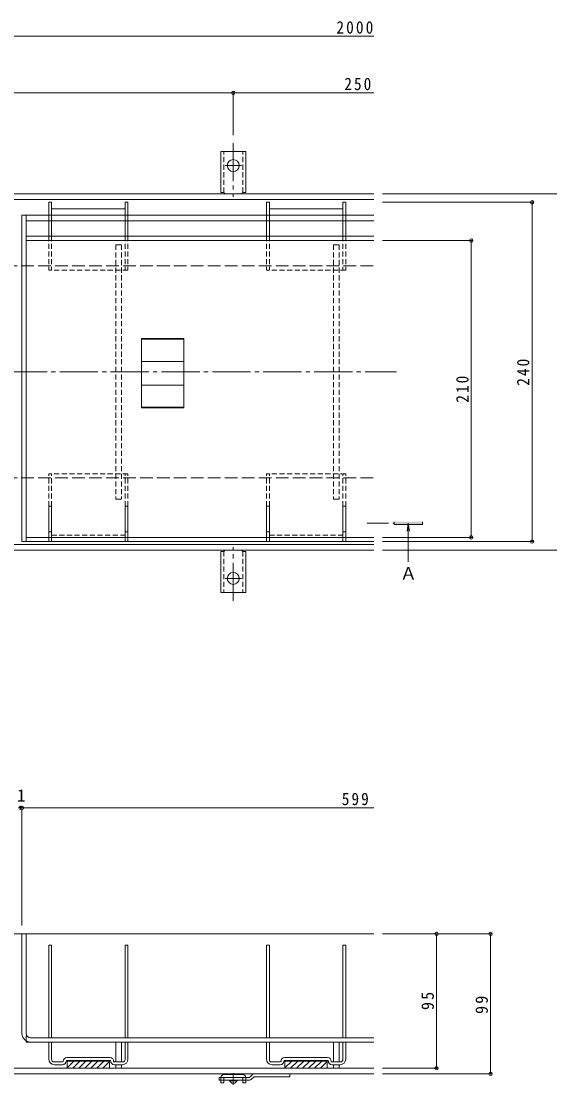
# Model space of a CAD drawing. Units: millimetres at full size, sheet at 1:3. Extents: x -1046 to 1175, y -824 to 816.
# Drawn here: x -321 to 53, y -470 to 282 of the extents above; entities that cross this region are included whole.
import ezdxf
from ezdxf.enums import TextEntityAlignment as Align

# ---------------------------------------------------------------- set-up
doc = ezdxf.new("R2010")
doc.units = ezdxf.units.MM
doc.header["$LTSCALE"] = 3
doc.header["$PDMODE"] = 32
doc.header["$PDSIZE"] = 2.4
for name, pattern in [('CHAIN1', [8, 5, -1, 1, -1]), ('CHAIN2', [12, 9, -1, 1, -1]), ('DASHED1', [1.8, 1.2, -0.6]), ('DASHED2', [3, 2, -1]), ('DASHED3', [4, 3, -1])]:
    doc.linetypes.add(name, pattern=pattern)
for name, color, linetype, lineweight in [('4-0', 7, 'CHAIN2', 9), ('4-1', 2, 'Continuous', 9), ('4-2', 3, 'Continuous', 9), ('4-3', 4, 'Continuous', 9), ('4-4', 7, 'Continuous', 9), ('4-5', 7, 'Continuous', 9), ('4-9', 5, 'Continuous', 9), ('4-A', 6, 'Continuous', 9)]:
    doc.layers.add(name, color=color, linetype=linetype, lineweight=lineweight)
doc.styles.add('ＭＳ ゴシック', font='')
doc.styles.get('ＭＳ ゴシック').set_extended_font_data('MS Gothic')

msp = doc.modelspace()

# ---------------------------------------------------------------- linework, layer by layer
at = {"layer": '4-0'}
msp.add_line((-941.66, 34.401), (-55.359, 34.401), dxfattribs=at)
at = {"layer": '4-1', "linetype": 'CHAIN2'}
for p, q in [((-170.896, 196.348), (-170.896, 158.236)), ((-170.896, 180.401), (-176.672, 180.401)), ((-170.896, 180.401), (-165.12, 180.401)), ((-170.896, -127.547), (-170.896, -89.434)), ((-170.896, -111.599), (-176.672, -111.599)), ((-170.896, -111.599), (-165.12, -111.599))]:
    msp.add_line(p, q, dxfattribs=at)
at = {"layer": '4-1'}
for p, q in [((-170.896, 190.401), (-179.646, 190.401)), ((-179.646, 161.401), (-179.646, 190.401)), ((-170.896, 190.401), (-162.146, 190.401)), ((-162.146, 161.401), (-162.146, 190.401)), ((-920.896, 160.401), (-71.396, 160.401)), ((-179.646, 161.401), (-178.396, 161.401)), ((-162.146, 161.401), (-163.396, 161.401)), ((-920.896, 156.401), (-71.396, 156.401)), ((-920.896, -87.599), (-71.396, -87.599)), ((-920.896, -91.599), (-71.396, -91.599)), ((-179.646, -92.599), (-178.396, -92.599)), ((-179.646, -92.599), (-179.646, -121.599)), ((-162.146, -92.599), (-163.396, -92.599)), ((-162.146, -92.599), (-162.146, -121.599)), ((-170.896, -121.599), (-179.646, -121.599)), ((-170.896, -121.599), (-162.146, -121.599)), ((-71.396, -363.119), (-1012.705, -363.119)), ((-71.396, -458.12), (-1012.705, -458.12)), ((-71.396, -462.12), (-1012.705, -462.12))]:
    msp.add_line(p, q, dxfattribs=at)
at = {"layer": '4-1', "linetype": 'DASHED1'}
for p, q in [((-177.646, 161.255), (-177.646, 190.401)), ((-164.146, 161.255), (-164.146, 190.401)), ((-177.646, -92.453), (-177.646, -121.599)), ((-164.146, -92.453), (-164.146, -121.599))]:
    msp.add_line(p, q, dxfattribs=at)
at = {"layer": '4-1', "linetype": 'DASHED3'}
for p, q in [((-920.896, 109.401), (-71.396, 109.401)), ((-920.896, -40.599), (-71.396, -40.599))]:
    msp.add_line(p, q, dxfattribs=at)
at = {"layer": '4-1'}
for centre in [(-170.896, 180.401), (-170.896, -111.599)]:
    msp.add_circle(centre, 4.25, dxfattribs=at)
for centre, start, end in [((-178.396, 159.401), 30.00051, 90), ((-163.396, 159.401), 90, 149.99949), ((-178.396, -90.599), 270, 329.99949), ((-163.396, -90.599), 210.00051, 270)]:
    msp.add_arc(centre, 2, start, end, dxfattribs=at)
at = {"layer": '4-2'}
for p, q in [((-320.396, 145.401), (-320.396, -85.599)), ((-317.396, 145.401), (-317.396, -85.599)), ((-317.396, 130.401), (-71.396, 130.401)), ((-317.396, 127.401), (-71.396, 127.401)), ((-235.896, 9.08), (-235.896, 57.989)), ((-205.896, 57.989), (-235.896, 57.989)), ((-205.896, 57.489), (-235.896, 57.489)), ((-205.896, 57.989), (-205.896, 9.08)), ((-205.896, 41.901), (-235.896, 41.901)), ((-205.896, 25.169), (-235.896, 25.169)), ((-205.896, 9.58), (-235.896, 9.58)), ((-205.896, 9.08), (-235.896, 9.08)), ((-317.396, -82.599), (-71.396, -82.599)), ((-320.396, -85.599), (-71.396, -85.599)), ((-320.396, -433.62), (-320.396, -363.12)), ((-71.396, -363.12), (-320.396, -363.12)), ((-317.396, -433.62), (-317.396, -363.12)), ((-317.396, -439.62), (-317.396, -438.816)), ((-317.396, -439.62), (-71.396, -439.62)), ((-314.396, -436.62), (-71.396, -436.62))]:
    msp.add_line(p, q, dxfattribs=at)
at = {"layer": '4-2', "linetype": 'DASHED1'}
msp.add_line((-317.396, -438.816), (-317.396, -433.62), dxfattribs=at)
at = {"layer": '4-2'}
for radius in [6, 3]:
    msp.add_arc((-314.396, -433.62), radius, 180, 270, dxfattribs=at)
at = {"layer": '4-3'}
for p, q in [((-299.396, 154.401), (-301.396, 154.401)), ((-301.396, 154.401), (-301.396, 145.401)), ((-299.396, 154.401), (-299.396, 145.401)), ((-245.396, 154.401), (-247.396, 154.401)), ((-247.396, 154.401), (-247.396, 145.401)), ((-245.396, 154.401), (-245.396, 145.401)), ((-145.396, 154.401), (-147.396, 154.401)), ((-147.396, 154.401), (-147.396, 145.401)), ((-145.396, 154.401), (-145.396, 145.401)), ((-91.396, 154.401), (-93.396, 154.401)), ((-93.396, 154.401), (-93.396, 145.401)), ((-91.396, 154.401), (-91.396, 145.401)), ((-299.396, 149.901), (-247.396, 149.901)), ((-145.396, 149.901), (-93.396, 149.901)), ((-301.396, 141.401), (-301.396, 130.401)), ((-299.396, 141.401), (-299.396, 130.401)), ((-247.396, 141.401), (-247.396, 130.401)), ((-245.396, 141.401), (-245.396, 130.401)), ((-147.396, 141.401), (-147.396, 130.401)), ((-145.396, 141.401), (-145.396, 130.401)), ((-93.396, 141.401), (-93.396, 130.401)), ((-91.396, 141.401), (-91.396, 130.401)), ((-299.396, -60.599), (-301.396, -60.599)), ((-301.396, -82.599), (-301.396, -60.599)), ((-299.396, -82.599), (-299.396, -60.599)), ((-247.396, -60.599), (-245.396, -60.599)), ((-247.396, -82.599), (-247.396, -60.599)), ((-245.396, -82.599), (-245.396, -60.599)), ((-145.396, -60.599), (-147.396, -60.599)), ((-147.396, -82.599), (-147.396, -60.599)), ((-145.396, -82.599), (-145.396, -60.599)), ((-93.396, -60.599), (-91.396, -60.599)), ((-93.396, -82.599), (-93.396, -60.599)), ((-91.396, -82.599), (-91.396, -60.599)), ((-299.396, -78.599), (-301.396, -78.599)), ((-247.396, -78.599), (-245.396, -78.599)), ((-145.396, -78.599), (-147.396, -78.599)), ((-93.396, -78.599), (-91.396, -78.599)), ((-301.396, -371.12), (-299.396, -371.12)), ((-301.396, -436.62), (-301.396, -371.12)), ((-299.396, -436.62), (-299.396, -371.12)), ((-247.396, -371.12), (-245.396, -371.12)), ((-247.396, -436.62), (-247.396, -371.12)), ((-245.396, -436.62), (-245.396, -371.12)), ((-147.396, -371.12), (-145.396, -371.12)), ((-147.396, -436.62), (-147.396, -371.12)), ((-145.396, -436.62), (-145.396, -371.12)), ((-93.396, -371.12), (-91.396, -371.12)), ((-93.396, -436.62), (-93.396, -371.12)), ((-91.396, -436.62), (-91.396, -371.12)), ((-301.396, -439.62), (-299.396, -439.62)), ((-301.396, -451.62), (-301.396, -439.62)), ((-299.396, -452.12), (-299.396, -439.62)), ((-247.396, -439.62), (-245.396, -439.62)), ((-247.396, -452.12), (-247.396, -439.62)), ((-245.396, -451.62), (-245.396, -439.62)), ((-147.396, -439.62), (-145.396, -439.62)), ((-147.396, -451.62), (-147.396, -439.62)), ((-145.396, -452.12), (-145.396, -439.62)), ((-93.396, -439.62), (-91.396, -439.62)), ((-93.396, -452.12), (-93.396, -439.62)), ((-91.396, -451.62), (-91.396, -439.62)), ((-258.146, -450.619), (-288.646, -450.619)), ((-104.146, -450.619), (-134.646, -450.619)), ((-291.646, -453.619), (-297.915, -453.619)), ((-291.646, -455.619), (-297.427, -455.619)), ((-258.146, -452.619), (-288.646, -452.619)), ((-288.396, -452.619), (-288.396, -458.119)), ((-288.396, -452.719), (-258.396, -452.719)), ((-288.396, -452.819), (-258.396, -452.819)), ((-288.396, -452.919), (-258.396, -452.919)), ((-288.396, -453.019), (-258.396, -453.019)), ((-283.595, -453.119), (-288.396, -457.92)), ((-287.838, -453.119), (-288.396, -453.678)), ((-288.396, -453.119), (-258.396, -453.119)), ((-258.396, -458.119), (-288.396, -458.119)), ((-279.353, -453.119), (-284.353, -458.119)), ((-275.11, -453.119), (-280.11, -458.119)), ((-270.867, -453.119), (-275.867, -458.119)), ((-266.625, -453.119), (-271.625, -458.119)), ((-262.382, -453.119), (-267.382, -458.119)), ((-258.396, -453.376), (-263.14, -458.119)), ((-258.396, -457.619), (-258.897, -458.119)), ((-258.396, -452.619), (-258.396, -458.119)), ((-248.877, -453.619), (-255.697, -453.619)), ((-249.396, -455.619), (-255.146, -455.619)), ((-249.896, -455.62), (-249.396, -455.62)), ((-137.646, -453.619), (-143.915, -453.619)), ((-137.646, -455.619), (-143.427, -455.619)), ((-104.146, -452.619), (-134.646, -452.619)), ((-134.396, -452.619), (-134.396, -458.119)), ((-134.396, -452.719), (-104.396, -452.719)), ((-134.396, -452.819), (-104.396, -452.819)), ((-134.396, -452.919), (-104.396, -452.919)), ((-134.396, -453.019), (-104.396, -453.019)), ((-129.595, -453.119), (-134.396, -457.92)), ((-133.838, -453.119), (-134.396, -453.678)), ((-134.396, -453.119), (-104.396, -453.119)), ((-104.396, -458.119), (-134.396, -458.119)), ((-125.353, -453.119), (-130.353, -458.119)), ((-121.11, -453.119), (-126.11, -458.119)), ((-116.868, -453.119), (-121.868, -458.119)), ((-112.625, -453.119), (-117.625, -458.119)), ((-108.382, -453.119), (-113.382, -458.119)), ((-104.396, -453.376), (-109.14, -458.119)), ((-104.396, -457.619), (-104.897, -458.119)), ((-104.396, -452.619), (-104.396, -458.119)), ((-94.877, -453.619), (-101.146, -453.619)), ((-95.365, -455.619), (-101.146, -455.619))]:
    msp.add_line(p, q, dxfattribs=at)
at = {"layer": '4-3', "linetype": 'DASHED1'}
for p, q in [((-301.396, 145.401), (-301.396, 141.401)), ((-299.396, 145.401), (-299.396, 141.401)), ((-247.396, 145.401), (-247.396, 141.401)), ((-245.396, 145.401), (-245.396, 141.401)), ((-147.396, 145.401), (-147.396, 141.401)), ((-145.396, 145.401), (-145.396, 141.401)), ((-93.396, 145.401), (-93.396, 141.401)), ((-91.396, 145.401), (-91.396, 141.401)), ((-301.396, 130.401), (-301.396, 106.401)), ((-299.396, 130.401), (-299.396, 106.401)), ((-247.396, 130.401), (-247.396, 106.401)), ((-245.396, 130.401), (-245.396, 106.401)), ((-147.396, 130.401), (-147.396, 106.401)), ((-145.396, 130.401), (-145.396, 106.401)), ((-93.396, 130.401), (-93.396, 106.401)), ((-91.396, 130.401), (-91.396, 106.401)), ((-245.396, 106.401), (-301.396, 106.401)), ((-91.396, 106.401), (-147.396, 106.401)), ((-245.396, -37.599), (-301.396, -37.599)), ((-301.396, -60.599), (-301.396, -37.599)), ((-299.396, -60.599), (-299.396, -37.599)), ((-247.396, -60.599), (-247.396, -37.599)), ((-245.396, -60.599), (-245.396, -37.599)), ((-91.396, -37.599), (-147.396, -37.599)), ((-147.396, -60.599), (-147.396, -37.599)), ((-145.396, -60.599), (-145.396, -37.599)), ((-93.396, -60.599), (-93.396, -37.599)), ((-91.396, -60.599), (-91.396, -37.599)), ((-301.396, -85.599), (-301.396, -82.599)), ((-299.396, -81.099), (-247.396, -81.099)), ((-299.396, -85.599), (-299.396, -82.599)), ((-247.396, -85.599), (-247.396, -82.599)), ((-245.396, -85.599), (-245.396, -82.599)), ((-147.396, -85.599), (-147.396, -82.599)), ((-145.396, -81.099), (-93.396, -81.099)), ((-145.396, -85.599), (-145.396, -82.599)), ((-93.396, -85.599), (-93.396, -82.599)), ((-91.396, -85.599), (-91.396, -82.599)), ((-299.396, -85.599), (-301.396, -85.599)), ((-245.396, -85.599), (-247.396, -85.599)), ((-145.396, -85.599), (-147.396, -85.599)), ((-91.396, -85.599), (-93.396, -85.599))]:
    msp.add_line(p, q, dxfattribs=at)
at = {"layer": '4-3'}
for centre, radius, start, end in [((-288.646, -453.119), 2.5, 90, 180), ((-258.146, -453.119), 2.5, 348.46304, 90), ((-134.646, -453.119), 2.5, 90, 180), ((-104.146, -453.119), 2.5, 0, 90), ((-297.396, -451.62), 4, 180, 269.55476), ((-297.896, -452.12), 1.5, 180, 270), ((-291.646, -453.119), 0.5, 270, 0), ((-291.646, -453.119), 2.5, 270, 0), ((-288.646, -453.119), 0.5, 90, 180), ((-258.146, -453.119), 0.5, 0, 90), ((-255.146, -453.119), 2.5, 180, 270), ((-255.146, -453.119), 0.5, 180, 270), ((-249.396, -451.62), 4, 270, 0), ((-248.896, -452.12), 1.5, 270, 0), ((-143.396, -451.62), 4, 180, 269.55476), ((-143.896, -452.12), 1.5, 180, 269.27292), ((-137.646, -453.119), 0.5, 270, 0), ((-137.646, -453.119), 2.5, 270, 0), ((-134.646, -453.119), 0.5, 90, 180), ((-104.146, -453.119), 0.5, 0, 90), ((-101.146, -453.119), 2.5, 180, 270), ((-101.146, -453.119), 0.5, 180, 270), ((-95.396, -451.62), 4, 270.44524, 0), ((-94.896, -452.12), 1.5, 270.72708, 0)]:
    msp.add_arc(centre, radius, start, end, dxfattribs=at)
at = {"layer": '4-4'}
for p, q in [((-920.896, 271.821), (-71.396, 271.821)), ((-670.896, 231.821), (-170.896, 231.821)), ((-170.896, 232.721), (-170.896, 202.013)), ((-170.896, 231.821), (-71.396, 231.821)), ((84.345, 160.401), (-65.396, 160.401)), ((41.346, 154.401), (-65.396, 154.401)), ((40.446, 154.401), (40.446, -85.599)), ((-1.653, 127.401), (-65.396, 127.401)), ((-2.553, 127.401), (-2.553, -82.599)), ((-1.653, -82.599), (-65.396, -82.599)), ((41.346, -85.599), (-65.396, -85.599)), ((84.345, -91.599), (-65.396, -91.599)), ((-321.396, -273.98), (-320.396, -273.98)), ((-320.396, -273.08), (-320.396, -357.12)), ((-320.396, -273.98), (-71.396, -273.98)), ((12.016, -363.119), (-65.396, -363.119)), ((-27.118, -363.119), (-27.118, -458.12)), ((11.116, -363.119), (11.116, -462.12)), ((-26.218, -458.12), (-65.396, -458.12)), ((12.016, -462.12), (-65.396, -462.12))]:
    msp.add_line(p, q, dxfattribs=at)
for p in [(-170.896, 231.821), (40.446, 154.401), (-2.553, 127.401), (-2.553, -82.599), (40.446, -85.599), (-321.396, -273.98), (-320.396, -273.98), (-27.118, -363.119), (11.116, -363.119), (-27.118, -458.12), (11.116, -462.12)]:
    msp.add_point(p, dxfattribs=at)
at = {"layer": '4-5', "color": 4, "linetype": 'CHAIN1'}
msp.add_line((-76.135, -72.599), (-57.159, -72.599), dxfattribs=at)
at = {"layer": '4-5', "color": 4}
for p, q in [((-47.097, -72.599), (-47.832, -78.185)), ((-47.097, -72.599), (-46.361, -78.185)), ((-47.097, -72.599), (-47.097, -99.827)), ((-37.159, -71.599), (-37.159, -73.599))]:
    msp.add_line(p, q, dxfattribs=at)
msp.add_lwpolyline([(-37.159, -73.599), (-57.159, -73.599), (-57.159, -71.599)], dxfattribs=at)
msp.add_solid([(-57.159, -71.599), (-57.159, -73.599), (-37.159, -71.599), (-37.159, -73.599)], dxfattribs=at)
at = {"layer": '4-9', "linetype": 'DASHED1', "lineweight": 5}
for p, q in [((-253.896, 124.401), (-253.896, -55.599)), ((-253.896, 124.401), (-249.896, 124.401)), ((-249.896, 124.401), (-249.896, -55.599)), ((-99.896, 124.401), (-99.896, -55.599)), ((-99.896, 124.401), (-95.896, 124.401)), ((-95.896, 124.401), (-95.896, -55.599)), ((-253.896, -55.599), (-249.896, -55.599)), ((-99.896, -55.599), (-95.896, -55.599))]:
    msp.add_line(p, q, dxfattribs=at)
at = {"layer": '4-9', "lineweight": 5}
for p, q in [((-253.896, -453.62), (-253.896, -439.619)), ((-249.896, -453.62), (-249.896, -439.619)), ((-99.896, -453.62), (-99.896, -439.619)), ((-95.896, -453.62), (-95.896, -439.619)), ((-253.896, -458.12), (-253.896, -455.62)), ((-249.896, -458.12), (-249.896, -455.62)), ((-99.896, -458.12), (-99.896, -455.62)), ((-95.896, -458.12), (-95.896, -455.62))]:
    msp.add_line(p, q, dxfattribs=at)
at = {"layer": '4-9', "color": 3}
for p, q in [((-180.896, -464.62), (-159.396, -464.62)), ((-180.896, -464.62), (-180.896, -466.62)), ((-157.775, -462.998), (-159.396, -464.62)), ((-155.654, -462.12), (-130.896, -462.12)), ((-130.896, -462.12), (-130.896, -464.12)), ((-159.81, -466.62), (-180.896, -466.62))]:
    msp.add_line(p, q, dxfattribs=at)
at = {"layer": '4-9', "color": 4, "linetype": 'DASHED2'}
for p, q in [((-179.646, -466.62), (-179.646, -464.619)), ((-177.646, -466.62), (-177.646, -465.619)), ((-164.146, -466.62), (-164.146, -465.619)), ((-162.146, -466.62), (-162.146, -464.619))]:
    msp.add_line(p, q, dxfattribs=at)
at = {"layer": '4-9', "color": 4}
for p, q in [((-164.146, -462.619), (-177.646, -462.619)), ((-179.646, -466.62), (-179.646, -468.419)), ((-177.646, -468.419), (-179.646, -468.419)), ((-177.646, -466.62), (-177.646, -468.419)), ((-164.146, -466.62), (-164.146, -468.419)), ((-162.146, -468.419), (-164.146, -468.419)), ((-162.146, -466.62), (-162.146, -468.419))]:
    msp.add_line(p, q, dxfattribs=at)
at = {"layer": '4-9', "color": 4, "linetype": 'CHAIN1'}
msp.add_line((-170.896, -461.523), (-170.896, -469.808), dxfattribs=at)
at = {"layer": '4-9', "color": 2}
for q in [(-173.646, -467.119), (-168.146, -466.62)]:
    msp.add_line((-168.146, -467.119), q, dxfattribs=at)
at = {"layer": '4-9', "color": 3}
msp.add_lwpolyline([(-157.689, -465.741), (-156.068, -464.12), (-130.896, -464.12)], dxfattribs=at)
at = {"layer": '4-9', "color": 2}
msp.add_lwpolyline([(-168.146, -467.119), (-169.896, -468.619), (-171.896, -468.619), (-173.646, -467.119), (-173.646, -466.62)], dxfattribs=at)
at = {"layer": '4-9', "color": 4}
for centre, start, end in [((-177.646, -464.619), 90, 180), ((-164.146, -464.619), 0, 90)]:
    msp.add_arc(centre, 2, start, end, dxfattribs=at)
at = {"layer": '4-9', "color": 4, "linetype": 'DASHED2'}
for centre, start, end in [((-176.646, -465.619), 90, 180), ((-165.146, -465.619), 0, 90)]:
    msp.add_arc(centre, 1, start, end, dxfattribs=at)
at = {"layer": '4-9', "color": 3}
for centre, start, end in [((-159.81, -463.62), 270, 314.99996), ((-155.654, -465.12), 90, 134.99996)]:
    msp.add_arc(centre, 3, start, end, dxfattribs=at)
at = {"layer": '4-A'}
for p, q in [((-320.396, 145.401), (-71.396, 145.401)), ((-317.396, 141.401), (-71.396, 141.401))]:
    msp.add_line(p, q, dxfattribs=at)

# ---------------------------------------------------------------- texts
at = {"layer": '4-4', "color": 2, "style": 'ＭＳ ゴシック'}
msp.add_text('1', height=8.798, dxfattribs=at).set_placement((-323.896, -272.18), align=Align.BOTTOM_LEFT)
at = {"layer": '4-4', "color": 2, "char_height": 8.798, "attachment_point": 7, "style": 'ＭＳ ゴシック'}
for s, insert in [('\\T1.28;\\W0.9;2000', (-97.936, 273.621)), ('\\T1.27;\\W0.9;250', (-92.367, 233.621)), ('\\T1.27;\\W0.9;599', (-94.143, -272.18))]:
    msp.add_mtext(s, dxfattribs=dict(at, insert=insert))
at = {"layer": '4-4', "color": 2, "char_height": 8.798, "attachment_point": 7, "rotation": 90, "style": 'ＭＳ ゴシック'}
for s, insert in [('\\T1.27;\\W0.9;240', (38.646, 24.651)), ('\\T1.27;\\W0.9;210', (-4.353, 12.651)), ('\\T1.27;\\W0.95;95', (-28.918, -416.995)), ('\\T1.27;\\W0.95;99', (9.316, -419.745))]:
    msp.add_mtext(s, dxfattribs=dict(at, insert=insert))
at = {"layer": '4-5', "color": 2, "style": 'ＭＳ ゴシック'}
msp.add_text('Ａ', height=8.798, dxfattribs=at).set_placement((-53.003, -115.107), align=Align.BOTTOM_LEFT)

doc.saveas('drawing.dxf')
